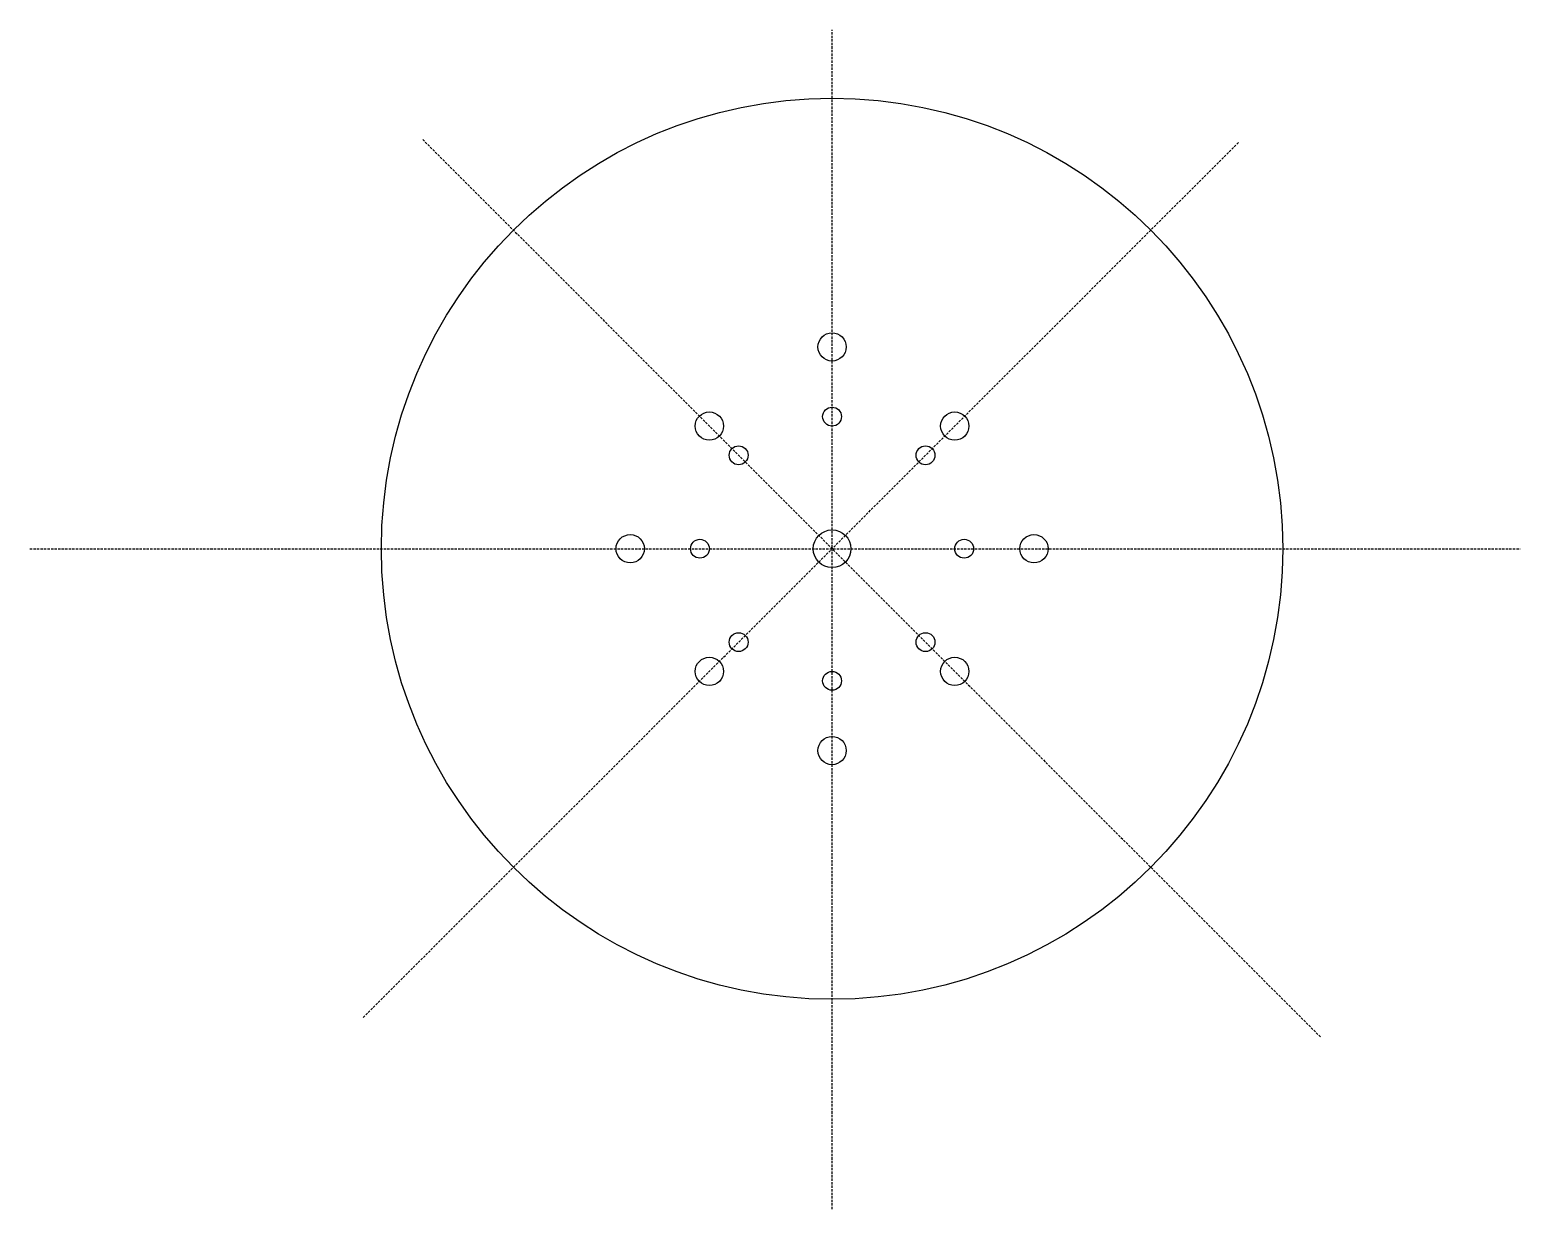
# Model space of a CAD drawing. Header units: millimetres. Extents: x -170 to 146, y -140 to 110.
import ezdxf

# ---------------------------------------------------------------- set-up
doc = ezdxf.new("R2010")
doc.units = ezdxf.units.MM
doc.linetypes.add('DASHED', pattern=[0.75, 0.5, -0.25])
doc.layers.get('0').update_dxf_attribs({"linetype": 'CONTINUOUS'})

msp = doc.modelspace()

# ---------------------------------------------------------------- linework, layer by layer
at = {"linetype": 'DASHED'}
for p, q in [((0, -140), (0, 110)), ((-99.34, -99.34), (86.22, 86.22)), ((-86.74, 86.74), (103.49, -103.49)), ((-170, 0), (145.81, 0))]:
    msp.add_line(p, q, dxfattribs=at)
for centre, radius in [((0, 0), 95.5), ((0, 42.78), 3), ((-26, 26), 3), ((0, 28), 2), ((26, 26), 3), ((-19.8, 19.8), 2), ((19.8, 19.8), 2), ((0, 0), 4), ((-42.78, 0), 3), ((-28, 0), 2), ((28, 0), 2), ((42.78, 0), 3), ((-19.8, -19.8), 2), ((19.8, -19.8), 2), ((-26, -26), 3), ((26, -26), 3), ((0, -28), 2), ((0, -42.78), 3)]:
    msp.add_circle(centre, radius)
msp.add_point((0, 0))

doc.saveas('drawing.dxf')
